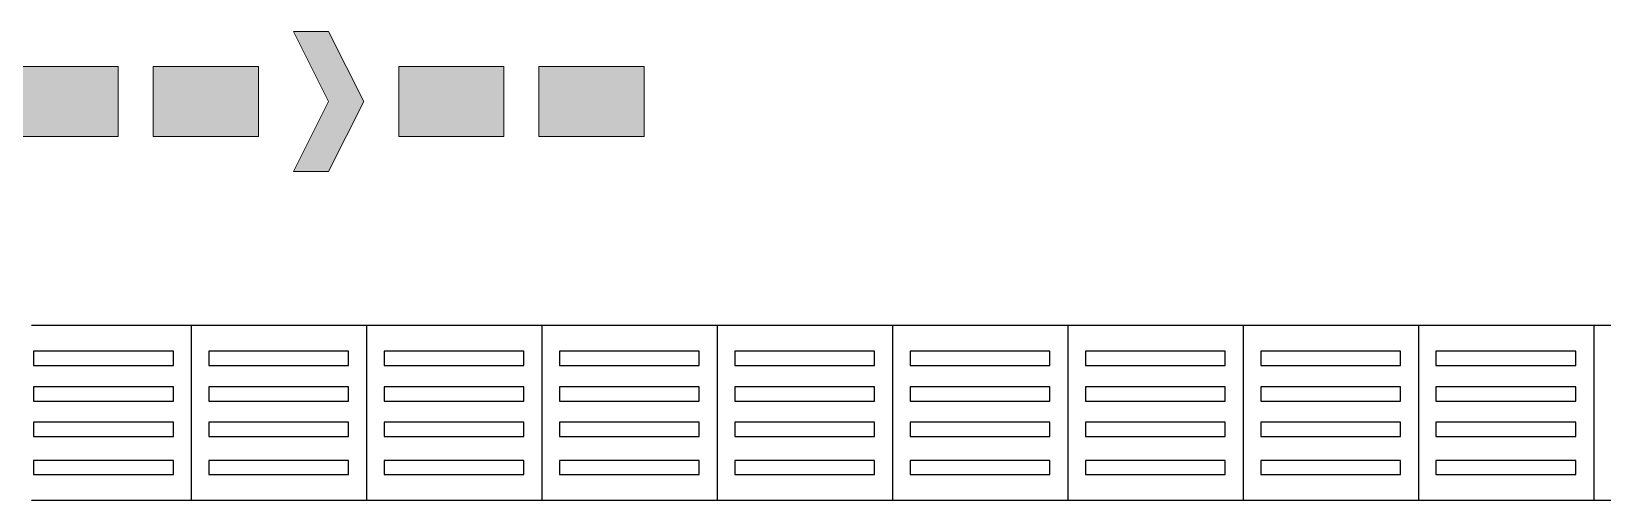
# Model space of a CAD drawing. Header units: metres. Extents: x 341 to 459, y 1341 to 1425.
# Drawn here: x 383.835 to 386.076, y 1377.068 to 1377.737 of the extents above; entities that cross this region are included whole.
import ezdxf
from ezdxf.enums import TextEntityAlignment as Align

# ---------------------------------------------------------------- set-up
doc = ezdxf.new("R2010")
doc.units = ezdxf.units.M
doc.layers.add('INC_EQUIP', color=10, linetype='Continuous', lineweight=20)
doc.layers.add('INC_PLACAS', color=10, linetype='Continuous', lineweight=20)
doc.layers.add('Itens de detalhe', color=7, linetype='Continuous')
doc.layers.add('Notas de texto-1', color=7, linetype='Continuous')
doc.styles.add('ROMANS', font='ROMANS.SHX')

# ---------------------------------------------------------------- blocks, each defined once
blk = doc.blocks.new('piso tatil')
at = {"layer": 'Itens de detalhe', "color": 252, "true_color": 0x939598, "extrusion": (0, 0, -1)}
for p, q in [((-127.9786, 27.6842), (-127.7506, 27.6842)), ((-127.9786, 27.6842), (-127.7506, 27.6842)), ((-127.7506, 27.6842), (-127.5006, 27.6842)), ((-127.7506, 27.6842), (-127.5006, 27.6842)), ((-127.7506, 27.6842), (-127.7506, 27.4342)), ((-127.7506, 27.6842), (-127.7506, 27.4342)), ((-127.5006, 27.6842), (-127.2506, 27.6842)), ((-127.5006, 27.6842), (-127.2506, 27.6842)), ((-127.5006, 27.6842), (-127.5006, 27.4342)), ((-127.5006, 27.6842), (-127.5006, 27.4342)), ((-127.2506, 27.6842), (-127.0006, 27.6842)), ((-127.2506, 27.6842), (-127.0006, 27.6842)), ((-127.2506, 27.6842), (-127.2506, 27.4342)), ((-127.2506, 27.6842), (-127.2506, 27.4342)), ((-127.0006, 27.6842), (-126.7506, 27.6842)), ((-127.0006, 27.6842), (-126.7506, 27.6842)), ((-127.0006, 27.6842), (-127.0006, 27.4342)), ((-127.0006, 27.6842), (-127.0006, 27.4342)), ((-126.7506, 27.6842), (-126.5006, 27.6842)), ((-126.7506, 27.6842), (-126.5006, 27.6842)), ((-126.7506, 27.6842), (-126.7506, 27.4342)), ((-126.7506, 27.6842), (-126.7506, 27.4342)), ((-126.5006, 27.6842), (-126.2506, 27.6842)), ((-126.5006, 27.6842), (-126.2506, 27.6842)), ((-126.5006, 27.6842), (-126.5006, 27.4342)), ((-126.5006, 27.6842), (-126.5006, 27.4342)), ((-126.2506, 27.6842), (-126.0006, 27.6842)), ((-126.2506, 27.6842), (-126.0006, 27.6842)), ((-126.2506, 27.6842), (-126.2506, 27.4342)), ((-126.2506, 27.6842), (-126.2506, 27.4342)), ((-126.0006, 27.6842), (-125.7506, 27.6842)), ((-126.0006, 27.6842), (-125.7506, 27.6842)), ((-126.0006, 27.6842), (-126.0006, 27.4342)), ((-126.0006, 27.6842), (-126.0006, 27.4342)), ((-125.7506, 27.6842), (-125.5006, 27.6842)), ((-125.7506, 27.6842), (-125.5006, 27.6842)), ((-125.7506, 27.6842), (-125.7506, 27.4342)), ((-125.7506, 27.6842), (-125.7506, 27.4342)), ((-127.7762, 27.6473), (-127.9757, 27.6473)), ((-127.9757, 27.6473), (-127.9757, 27.6268)), ((-127.7762, 27.6268), (-127.7762, 27.6473)), ((-127.5262, 27.6473), (-127.7257, 27.6473)), ((-127.7257, 27.6473), (-127.7257, 27.6268)), ((-127.5262, 27.6268), (-127.5262, 27.6473)), ((-127.2762, 27.6473), (-127.4757, 27.6473)), ((-127.4757, 27.6473), (-127.4757, 27.6268)), ((-127.2762, 27.6268), (-127.2762, 27.6473)), ((-127.0262, 27.6473), (-127.2257, 27.6473)), ((-127.2257, 27.6473), (-127.2257, 27.6268)), ((-127.0262, 27.6268), (-127.0262, 27.6473)), ((-126.7762, 27.6473), (-126.9757, 27.6473)), ((-126.9757, 27.6473), (-126.9757, 27.6268)), ((-126.7762, 27.6268), (-126.7762, 27.6473)), ((-126.5262, 27.6473), (-126.7257, 27.6473)), ((-126.7257, 27.6473), (-126.7257, 27.6268)), ((-126.5262, 27.6268), (-126.5262, 27.6473)), ((-126.2762, 27.6473), (-126.4757, 27.6473)), ((-126.4757, 27.6473), (-126.4757, 27.6268)), ((-126.2762, 27.6268), (-126.2762, 27.6473)), ((-126.0262, 27.6473), (-126.2257, 27.6473)), ((-126.2257, 27.6473), (-126.2257, 27.6268)), ((-126.0262, 27.6268), (-126.0262, 27.6473)), ((-125.7762, 27.6473), (-125.9757, 27.6473)), ((-125.9757, 27.6473), (-125.9757, 27.6268)), ((-125.7762, 27.6268), (-125.7762, 27.6473)), ((-127.9757, 27.6268), (-127.7762, 27.6268)), ((-127.7257, 27.6268), (-127.5262, 27.6268)), ((-127.4757, 27.6268), (-127.2762, 27.6268)), ((-127.2257, 27.6268), (-127.0262, 27.6268)), ((-126.9757, 27.6268), (-126.7762, 27.6268)), ((-126.7257, 27.6268), (-126.5262, 27.6268)), ((-126.4757, 27.6268), (-126.2762, 27.6268)), ((-126.2257, 27.6268), (-126.0262, 27.6268)), ((-125.9757, 27.6268), (-125.7762, 27.6268)), ((-127.7762, 27.5966), (-127.9757, 27.5966)), ((-127.9757, 27.5966), (-127.9757, 27.5761)), ((-127.7762, 27.5761), (-127.7762, 27.5966)), ((-127.5262, 27.5966), (-127.7257, 27.5966)), ((-127.7257, 27.5966), (-127.7257, 27.5761)), ((-127.5262, 27.5761), (-127.5262, 27.5966)), ((-127.2762, 27.5966), (-127.4757, 27.5966)), ((-127.4757, 27.5966), (-127.4757, 27.5761)), ((-127.2762, 27.5761), (-127.2762, 27.5966)), ((-127.0262, 27.5966), (-127.2257, 27.5966)), ((-127.2257, 27.5966), (-127.2257, 27.5761)), ((-127.0262, 27.5761), (-127.0262, 27.5966)), ((-126.7762, 27.5966), (-126.9757, 27.5966)), ((-126.9757, 27.5966), (-126.9757, 27.5761)), ((-126.7762, 27.5761), (-126.7762, 27.5966)), ((-126.5262, 27.5966), (-126.7257, 27.5966)), ((-126.7257, 27.5966), (-126.7257, 27.5761)), ((-126.5262, 27.5761), (-126.5262, 27.5966)), ((-126.2762, 27.5966), (-126.4757, 27.5966)), ((-126.4757, 27.5966), (-126.4757, 27.5761)), ((-126.2762, 27.5761), (-126.2762, 27.5966)), ((-126.0262, 27.5966), (-126.2257, 27.5966)), ((-126.2257, 27.5966), (-126.2257, 27.5761)), ((-126.0262, 27.5761), (-126.0262, 27.5966)), ((-125.7762, 27.5966), (-125.9757, 27.5966)), ((-125.9757, 27.5966), (-125.9757, 27.5761)), ((-125.7762, 27.5761), (-125.7762, 27.5966)), ((-127.9757, 27.5761), (-127.7762, 27.5761)), ((-127.7257, 27.5761), (-127.5262, 27.5761)), ((-127.4757, 27.5761), (-127.2762, 27.5761)), ((-127.2257, 27.5761), (-127.0262, 27.5761)), ((-126.9757, 27.5761), (-126.7762, 27.5761)), ((-126.7257, 27.5761), (-126.5262, 27.5761)), ((-126.4757, 27.5761), (-126.2762, 27.5761)), ((-126.2257, 27.5761), (-126.0262, 27.5761)), ((-125.9757, 27.5761), (-125.7762, 27.5761)), ((-127.7762, 27.5459), (-127.9757, 27.5459)), ((-127.9757, 27.5459), (-127.9757, 27.5254)), ((-127.7762, 27.5254), (-127.7762, 27.5459)), ((-127.5262, 27.5459), (-127.7257, 27.5459)), ((-127.7257, 27.5459), (-127.7257, 27.5254)), ((-127.5262, 27.5254), (-127.5262, 27.5459)), ((-127.2762, 27.5459), (-127.4757, 27.5459)), ((-127.4757, 27.5459), (-127.4757, 27.5254)), ((-127.2762, 27.5254), (-127.2762, 27.5459)), ((-127.0262, 27.5459), (-127.2257, 27.5459)), ((-127.2257, 27.5459), (-127.2257, 27.5254)), ((-127.0262, 27.5254), (-127.0262, 27.5459)), ((-126.7762, 27.5459), (-126.9757, 27.5459)), ((-126.9757, 27.5459), (-126.9757, 27.5254)), ((-126.7762, 27.5254), (-126.7762, 27.5459)), ((-126.5262, 27.5459), (-126.7257, 27.5459)), ((-126.7257, 27.5459), (-126.7257, 27.5254)), ((-126.5262, 27.5254), (-126.5262, 27.5459)), ((-126.2762, 27.5459), (-126.4757, 27.5459)), ((-126.4757, 27.5459), (-126.4757, 27.5254)), ((-126.2762, 27.5254), (-126.2762, 27.5459)), ((-126.0262, 27.5459), (-126.2257, 27.5459)), ((-126.2257, 27.5459), (-126.2257, 27.5254)), ((-126.0262, 27.5254), (-126.0262, 27.5459)), ((-125.7762, 27.5459), (-125.9757, 27.5459)), ((-125.9757, 27.5459), (-125.9757, 27.5254)), ((-125.7762, 27.5254), (-125.7762, 27.5459)), ((-127.9757, 27.5254), (-127.7762, 27.5254)), ((-127.7257, 27.5254), (-127.5262, 27.5254)), ((-127.4757, 27.5254), (-127.2762, 27.5254)), ((-127.2257, 27.5254), (-127.0262, 27.5254)), ((-126.9757, 27.5254), (-126.7762, 27.5254)), ((-126.7257, 27.5254), (-126.5262, 27.5254)), ((-126.4757, 27.5254), (-126.2762, 27.5254)), ((-126.2257, 27.5254), (-126.0262, 27.5254)), ((-125.9757, 27.5254), (-125.7762, 27.5254)), ((-127.7762, 27.4916), (-127.9757, 27.4916)), ((-127.9757, 27.4916), (-127.9757, 27.4712)), ((-127.7762, 27.4712), (-127.7762, 27.4916)), ((-127.5262, 27.4916), (-127.7257, 27.4916)), ((-127.7257, 27.4916), (-127.7257, 27.4712)), ((-127.5262, 27.4712), (-127.5262, 27.4916)), ((-127.2762, 27.4916), (-127.4757, 27.4916)), ((-127.4757, 27.4916), (-127.4757, 27.4712)), ((-127.2762, 27.4712), (-127.2762, 27.4916)), ((-127.0262, 27.4916), (-127.2257, 27.4916)), ((-127.2257, 27.4916), (-127.2257, 27.4712)), ((-127.0262, 27.4712), (-127.0262, 27.4916)), ((-126.7762, 27.4916), (-126.9757, 27.4916)), ((-126.9757, 27.4916), (-126.9757, 27.4712)), ((-126.7762, 27.4712), (-126.7762, 27.4916)), ((-126.5262, 27.4916), (-126.7257, 27.4916)), ((-126.7257, 27.4916), (-126.7257, 27.4712)), ((-126.5262, 27.4712), (-126.5262, 27.4916)), ((-126.2762, 27.4916), (-126.4757, 27.4916)), ((-126.4757, 27.4916), (-126.4757, 27.4712)), ((-126.2762, 27.4712), (-126.2762, 27.4916)), ((-126.0262, 27.4916), (-126.2257, 27.4916)), ((-126.2257, 27.4916), (-126.2257, 27.4712)), ((-126.0262, 27.4712), (-126.0262, 27.4916)), ((-125.7762, 27.4916), (-125.9757, 27.4916)), ((-125.9757, 27.4916), (-125.9757, 27.4712)), ((-125.7762, 27.4712), (-125.7762, 27.4916)), ((-127.9757, 27.4712), (-127.7762, 27.4712)), ((-127.7257, 27.4712), (-127.5262, 27.4712)), ((-127.4757, 27.4712), (-127.2762, 27.4712)), ((-127.2257, 27.4712), (-127.0262, 27.4712)), ((-126.9757, 27.4712), (-126.7762, 27.4712)), ((-126.7257, 27.4712), (-126.5262, 27.4712)), ((-126.4757, 27.4712), (-126.2762, 27.4712)), ((-126.2257, 27.4712), (-126.0262, 27.4712)), ((-125.9757, 27.4712), (-125.7762, 27.4712)), ((-127.7506, 27.4342), (-127.9786, 27.4342)), ((-127.7506, 27.4342), (-127.9786, 27.4342)), ((-127.5006, 27.4342), (-127.7506, 27.4342)), ((-127.5006, 27.4342), (-127.7506, 27.4342)), ((-127.2506, 27.4342), (-127.5006, 27.4342)), ((-127.2506, 27.4342), (-127.5006, 27.4342)), ((-127.0006, 27.4342), (-127.2506, 27.4342)), ((-127.0006, 27.4342), (-127.2506, 27.4342)), ((-126.7506, 27.4342), (-127.0006, 27.4342)), ((-126.7506, 27.4342), (-127.0006, 27.4342)), ((-126.5006, 27.4342), (-126.7506, 27.4342)), ((-126.5006, 27.4342), (-126.7506, 27.4342)), ((-126.2506, 27.4342), (-126.5006, 27.4342)), ((-126.2506, 27.4342), (-126.5006, 27.4342)), ((-126.0006, 27.4342), (-126.2506, 27.4342)), ((-126.0006, 27.4342), (-126.2506, 27.4342)), ((-125.7506, 27.4342), (-126.0006, 27.4342)), ((-125.7506, 27.4342), (-126.0006, 27.4342)), ((-125.5006, 27.4342), (-125.7506, 27.4342)), ((-125.5006, 27.4342), (-125.7506, 27.4342))]:
    blk.add_line(p, q, dxfattribs=at)
blk = doc.blocks.new('*U71')
at = {"layer": 'INC_EQUIP'}
h = blk.add_hatch(color=256, dxfattribs=at)
h.paths.add_polyline_path([(0.5, -0.5), (2, -0.5), (2, 0.5), (0.5, 0.5)])
h.paths.add_polyline_path([(2.5, -0.5), (4, -0.5), (4, 0.5), (2.5, 0.5)])
h.paths.add_polyline_path([(-7, -0.5), (-5.5, -0.5), (-5.5, 0.5), (-7, 0.5)])
h.paths.add_polyline_path([(-5, -0.5), (-3.5, -0.5), (-3.5, 0.5), (-5, 0.5)])
h.paths.add_polyline_path([(-1, -1), (-0.5, 0), (-1, 1), (-0.5, 1), (0, 0), (-0.5, -1)])
h.paths.add_polyline_path([(-3, -0.5), (-1.5, -0.5), (-1.5, 0.5), (-3, 0.5)])
at = {"flags": 128}
blk.add_lwpolyline([(-7, -0.5), (-5.5, -0.5), (-5.5, 0.5), (-7, 0.5)], close=True, dxfattribs=at)
at = {"layer": 'INC_EQUIP', "flags": 128}
for points in [[(-1, -1), (-0.5, 0), (-1, 1), (-0.5, 1), (0, 0), (-0.5, -1)], [(-5, -0.5), (-3.5, -0.5), (-3.5, 0.5), (-5, 0.5)], [(-3, -0.5), (-1.5, -0.5), (-1.5, 0.5), (-3, 0.5)], [(0.5, -0.5), (2, -0.5), (2, 0.5), (0.5, 0.5)], [(2.5, -0.5), (4, -0.5), (4, 0.5), (2.5, 0.5)]]:
    blk.add_lwpolyline(points, close=True, dxfattribs=at)
at = {"layer": 'INC_PLACAS', "style": 'ROMANS', "width": 0.95}
for tag, flags, p in [('COD', 3, (-6.032, -1.332)), ('DESC', 3, (-5.74, -2.179)), ('X', 1, (-6.655, -3.053))]:
    blk.add_attdef(tag, text='', height=0.651, dxfattribs=dict(at, flags=flags)).set_placement(p, align=Align.MIDDLE_CENTER)

msp = doc.modelspace()

# ---------------------------------------------------------------- block references
at = {"layer": 'INC_EQUIP', "xscale": -0.1000000000000001, "yscale": 0.1000000000000001, "zscale": 0.1000000000000001, "rotation": 180}
msp.add_blockref('*U71', (384.309, 1377.6373, 0.0219), dxfattribs=at)
at = {"layer": 'Notas de texto-1', "color": 252, "true_color": 0x939598}
msp.add_blockref('piso tatil', (511.8138, 1349.634), dxfattribs=at)

doc.saveas('drawing.dxf')
